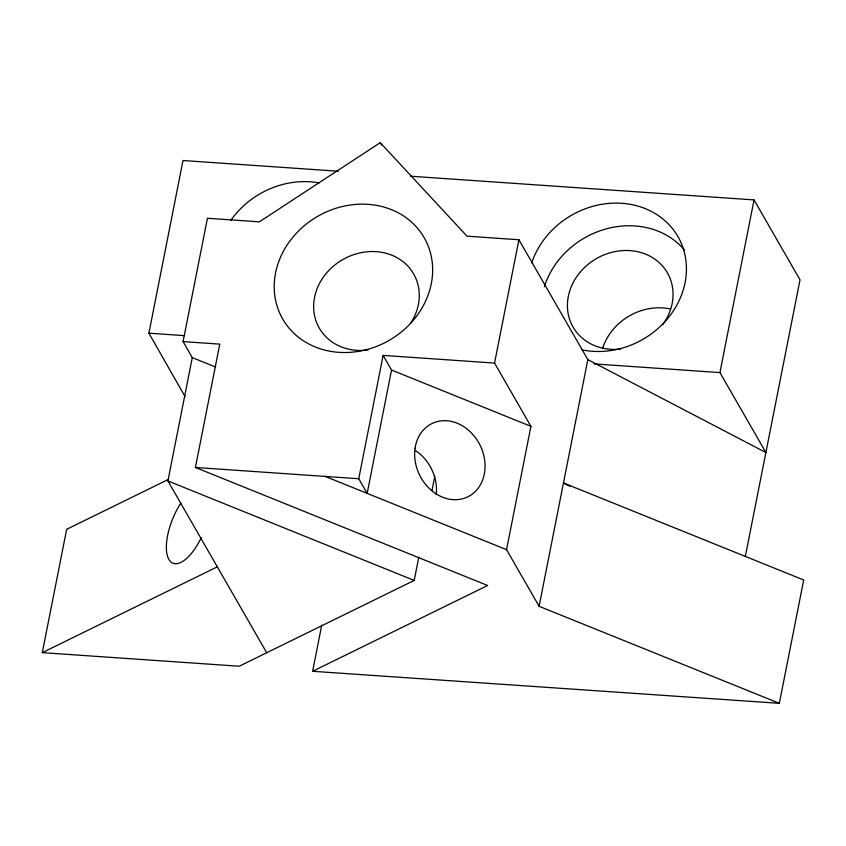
<?xml version="1.0" encoding="UTF-8"?>
<svg xmlns="http://www.w3.org/2000/svg" width="846" height="846" viewBox="0 0 846 846"><rect width="100%" height="100%" fill="white"/><g stroke="black" fill="none" stroke-linecap="round" stroke-linejoin="round"><path stroke-width="1.27" d="M418.77 557.303L414.202 580.43L239.196 666.225L42.3 652.647L66.665 529.31L168.365 479.449M185.073 396.637L148.896 333.187L183.011 160.518L338.263 171.23M215.561 367.016L192.275 357.615L183.074 341.594L207.439 218.257L259.352 221.842L380.235 142.678L467.003 236.171L518.915 239.756L587.843 359.624L765.905 452.536L719.935 372.589L754.05 199.92L410.638 176.222M266.702 652.742L167.91 480.94L192.275 357.615M321.755 625.046L312.618 671.29L487.624 585.495L195.405 467.468L219.78 344.132L183.074 341.594M383.122 355.394L391.539 370.04L367.164 493.377L358.746 478.73L383.122 355.394L494.55 363.082L530.918 426.342L506.553 549.678L539.103 606.296L779.335 703.322L803.7 579.996L563.478 482.96L569.855 486.291M431.978 490.5L434.77 476.372M494.55 363.082L518.915 239.756M539.103 606.296L587.843 359.624M745.315 556.552L800.02 279.867L754.05 199.92M42.3 652.647L217.306 566.841M148.896 333.187L184.291 335.629M593.871 363.886L719.935 372.589M195.405 467.468L358.746 478.73M312.618 671.29L779.335 703.322M391.539 370.04L530.918 426.342M325.192 476.414L506.553 549.678M167.91 480.94L414.202 580.43M380.235 142.678L381.546 144.952M201.327 537.538A40.798 16.888 -68 0 1 168.978 559.608A40.798 16.888 -68 0 1 180.801 503.222M602.796 347.843A54.398 47.714 -29.9 0 1 670.222 308.927M620.499 349.07A54.398 47.714 -29.9 0 1 568.565 295.201A54.398 47.714 -29.9 0 1 641.945 252.848A54.398 47.714 -29.9 0 1 662.661 324.737M230.789 220.446A81.607 71.582 -29.9 0 1 319.111 182.895M531.722 262.905A81.607 71.582 -29.9 0 1 631.676 204.595A81.607 71.582 -29.9 0 1 682.426 292.494A81.607 71.582 -29.9 0 1 581.921 349.842M544.359 286.741A81.607 71.582 -29.9 0 1 607.026 228.653A81.607 71.582 -29.9 0 1 684.393 249.908M368.2 349.927A54.398 47.714 -29.9 0 1 314.426 298.025A54.398 47.714 -29.9 0 1 386.019 253.271A54.398 47.714 -29.9 0 1 410.469 323.51M415.523 450.632A40.798 33.724 63.9 0 1 436.24 494.614M339.986 352.412A81.607 71.582 -29.9 0 0 427.769 244.98A81.607 71.582 -29.9 0 0 292.526 237.62A81.607 71.582 -29.9 0 0 339.986 352.412M415.069 448.338A40.798 33.724 63.9 0 0 462.572 498.77A40.798 33.724 63.9 0 0 471.931 433.459A40.798 33.724 63.9 0 0 415.069 448.338"/></g></svg>
